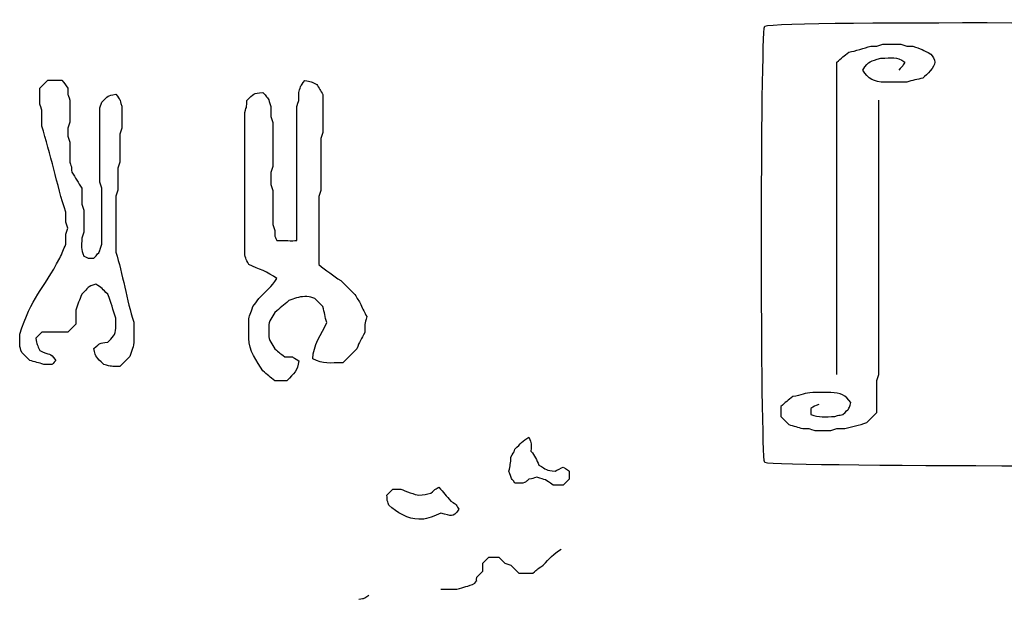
# Model space of a CAD drawing. Extents: x -149 to 150, y -212 to 234.
# Drawn here: x -5.97 to 35.72, y 72.91 to 97.42 of the extents above; entities that cross this region are included whole.
import ezdxf

# ---------------------------------------------------------------- set-up
doc = ezdxf.new("R2010")
doc.units = 0
doc.header["$MEASUREMENT"] = 0
doc.layers.add('EBENE_1', color=7, linetype='CONTINUOUS')

msp = doc.modelspace()

# ---------------------------------------------------------------- linework, layer by layer
at = {"layer": 'EBENE_1', "color": 250}
for points, knots in [([(50.0964, 97.2319), (47.3887, 97.2319), (26.2434, 97.4191), (25.5431, 97.1473), (25.5431, 97.1473), (25.3639, 96.6854), (25.3639, 79.1516), (25.543, 78.6899), (25.543, 78.6899), (26.046, 78.4946), (49.5936, 78.4946), (50.0964, 78.6899), (50.0964, 78.6899), (50.4647, 79.6385), (50.0964, 94.9294), (50.0964, 97.2319)], [0, 0, 0, 0, 0.2, 0.2, 0.2, 0.2, 0.4, 0.4, 0.4, 0.4, 0.6, 0.6, 0.6, 0.6, 1, 1, 1, 1]), ([(28.5911, 82.4152), (28.5911, 82.4152), (28.591, 95.6233), (28.591, 95.6233), (28.591, 95.6233), (28.7882, 95.8051), (28.9008, 95.8858), (29.0991, 96.0465), (29.0991, 96.0465), (29.3776, 96.0992), (29.7599, 96.2128), (30.0304, 96.3006), (30.0304, 96.3006), (30.0304, 96.3006), (30.2844, 96.3006), (30.2844, 96.3006), (30.2844, 96.3006), (30.2896, 96.3028), (30.5243, 96.3801), (30.5384, 96.3852), (30.5384, 96.3852), (30.5384, 96.3852), (30.8771, 96.3853), (30.8771, 96.3853), (30.8771, 96.3853), (30.8771, 96.3853), (31.3004, 96.3852), (31.3004, 96.3852), (31.3004, 96.3852), (31.3056, 96.3828), (31.5403, 96.3057), (31.5544, 96.3005), (31.5544, 96.3005), (31.5544, 96.3005), (31.8084, 96.3006), (31.8084, 96.3006), (31.8084, 96.3006), (32.1521, 96.1816), (32.2475, 96.1552), (32.5704, 95.9619), (32.5704, 95.9619), (32.6312, 95.867), (32.7398, 95.74), (32.7398, 95.6233), (32.7398, 95.6233), (32.7398, 95.4039), (32.3975, 95.1116), (32.2318, 94.9458), (32.2318, 94.9458), (31.9901, 94.9002), (31.783, 94.8506), (31.5544, 94.7765), (31.5544, 94.7765), (31.5544, 94.7765), (31.3004, 94.7766), (31.3004, 94.7766), (31.3004, 94.7766), (31.3004, 94.7766), (30.6231, 94.7765), (30.6231, 94.7765), (30.6231, 94.7765), (30.1769, 94.7765), (29.916, 94.926), (29.6918, 95.2846), (29.6918, 95.2846), (29.9643, 95.7202), (30.006, 95.6375), (30.4537, 95.7926), (30.4537, 95.7926), (30.9394, 95.7926), (31.0936, 95.8911), (31.4698, 95.6232), (31.4698, 95.6232), (31.3434, 95.4013), (31.407, 95.492), (31.2158, 95.2846)], [0, 0, 0, 0, 0.05, 0.05, 0.05, 0.05, 0.1, 0.1, 0.1, 0.1, 0.15, 0.15, 0.15, 0.15, 0.2, 0.2, 0.2, 0.2, 0.25, 0.25, 0.25, 0.25, 0.3, 0.3, 0.3, 0.3, 0.35, 0.35, 0.35, 0.35, 0.4, 0.4, 0.4, 0.4, 0.45, 0.45, 0.45, 0.45, 0.5, 0.5, 0.5, 0.5, 0.55, 0.55, 0.55, 0.55, 0.6, 0.6, 0.6, 0.6, 0.65, 0.65, 0.65, 0.65, 0.7, 0.7, 0.7, 0.7, 0.75, 0.75, 0.75, 0.75, 0.8, 0.8, 0.8, 0.8, 0.85, 0.85, 0.85, 0.85, 0.9, 0.9, 0.9, 0.9, 1, 1, 1, 1]), ([(-1.9034, 87.5867), (-1.9034, 87.5867), (-1.9033, 87.9254), (-1.9033, 87.9254), (-1.9033, 87.9254), (-1.9033, 87.9254), (-1.9033, 88.8567), (-1.9033, 88.8567), (-1.9033, 88.8567), (-1.9033, 88.8567), (-1.9033, 89.9575), (-1.9033, 89.9575), (-1.9033, 89.9575), (-1.9009, 89.9626), (-1.8237, 90.1972), (-1.8186, 90.2115), (-1.8186, 90.2115), (-1.8186, 90.2115), (-1.8186, 91.1428), (-1.8186, 91.1428), (-1.8186, 91.1428), (-1.8163, 91.148), (-1.7391, 91.3827), (-1.7339, 91.3968), (-1.7339, 91.3968), (-1.7339, 91.3968), (-1.7339, 92.5821), (-1.7339, 92.5821), (-1.7339, 92.5821), (-1.7316, 92.5872), (-1.6544, 92.8219), (-1.6493, 92.8361), (-1.6493, 92.8361), (-1.6493, 92.8361), (-1.6493, 93.7674), (-1.6493, 93.7674), (-1.6493, 93.7674), (-1.7681, 94.1108), (-1.686, 93.9795), (-1.9033, 94.2754), (-1.9033, 94.2754), (-2.2966, 94.1925), (-2.1911, 94.2181), (-2.496, 93.9367), (-2.496, 93.9367), (-2.5405, 93.8131), (-2.5806, 93.7436), (-2.5806, 93.5981), (-2.5806, 93.5981), (-2.5806, 93.5981), (-2.5807, 93.0901), (-2.5807, 93.0901), (-2.5807, 93.0901), (-2.5807, 93.0901), (-2.5806, 90.5502), (-2.5806, 90.5502), (-2.5806, 90.5502), (-2.5783, 90.545), (-2.501, 90.3103), (-2.4959, 90.2962), (-2.4959, 90.2962), (-2.4959, 90.2962), (-2.4959, 87.9255), (-2.4959, 87.9255), (-2.4959, 87.9255), (-2.6352, 87.523), (-2.524, 87.6773), (-2.8346, 87.3327), (-2.8346, 87.3327), (-3.1748, 87.3328), (-3.0022, 87.3182), (-3.2579, 87.4175), (-3.2579, 87.4175), (-3.3874, 87.7509), (-3.3426, 87.8042), (-3.3426, 88.1795), (-3.3426, 88.1795), (-3.3403, 88.1846), (-3.263, 88.4192), (-3.2579, 88.4335), (-3.2579, 88.4335), (-3.2579, 88.4335), (-3.2579, 88.8568), (-3.2579, 88.8568), (-3.2579, 88.8568), (-3.2579, 88.8568), (-3.2579, 89.3648), (-3.2579, 89.3648), (-3.2579, 89.3648), (-3.2603, 89.37), (-3.3376, 89.6047), (-3.3426, 89.6188), (-3.3426, 89.6188), (-3.3426, 89.6188), (-3.3426, 90.2962), (-3.3426, 90.2962), (-3.3426, 90.2962), (-3.4843, 90.5326), (-3.6129, 90.7393), (-3.7659, 90.9734), (-3.7659, 90.9734), (-3.7888, 91.2641), (-3.7628, 91.1261), (-3.8507, 91.3967), (-3.8507, 91.3967), (-3.8507, 91.3967), (-3.8507, 92.2434), (-3.8507, 92.2434), (-3.8507, 92.2434), (-3.8529, 92.2485), (-3.9302, 92.4833), (-3.9353, 92.4974), (-3.9353, 92.4974), (-3.9353, 92.4974), (-3.9353, 92.8361), (-3.9353, 92.8361), (-3.9353, 92.8361), (-3.933, 92.8413), (-3.8557, 93.0759), (-3.8506, 93.0902), (-3.8506, 93.0902), (-3.8506, 93.0902), (-3.8506, 93.5982), (-3.8506, 93.5982), (-3.8506, 93.5982), (-3.8506, 93.5982), (-3.8506, 93.6828), (-3.8506, 93.6828), (-3.8506, 93.6828), (-3.8506, 93.6828), (-3.8506, 94.0215), (-3.8506, 94.0215), (-3.8506, 94.0215), (-3.9475, 94.3205), (-3.928, 94.1966), (-3.9353, 94.5295), (-3.9353, 94.5295), (-4.0378, 94.6897), (-4.0655, 94.7147), (-4.1893, 94.8681), (-4.1893, 94.8681), (-4.1893, 94.8681), (-4.7819, 94.8682), (-4.7819, 94.8682), (-4.7819, 94.8682), (-4.7819, 94.8682), (-5.1207, 94.5294), (-5.1207, 94.5294), (-5.1207, 94.5294), (-5.1207, 94.5294), (-5.1206, 93.8521), (-5.1206, 93.8521), (-5.1206, 93.8521), (-5.1184, 93.8469), (-5.041, 93.6123), (-5.0359, 93.5981), (-5.0359, 93.5981), (-5.0359, 93.5981), (-5.036, 92.9207), (-5.036, 92.9207), (-5.036, 92.9207), (-4.6585, 91.7568), (-4.3962, 90.4407), (-4.0199, 89.2802), (-4.0199, 89.2802), (-4.0199, 89.2802), (-4.0199, 88.8568), (-4.0199, 88.8568), (-4.0199, 88.8568), (-4.0176, 88.8517), (-3.9404, 88.617), (-3.9353, 88.6028), (-3.9353, 88.6028), (-3.9376, 88.5977), (-4.0148, 88.3629), (-4.0199, 88.3488), (-4.0199, 88.3488), (-4.0199, 88.3488), (-4.0199, 87.9255), (-4.0199, 87.9255), (-4.0199, 87.9255), (-4.102, 87.7208), (-4.1807, 87.5332), (-4.2739, 87.3327), (-4.2739, 87.3327), (-4.9891, 85.996), (-5.4595, 85.6817), (-5.9674, 84.1155), (-5.9674, 84.1155), (-5.9674, 84.1155), (-5.9673, 83.8615), (-5.9673, 83.8615), (-5.9673, 83.8615), (-5.9673, 83.8615), (-5.9673, 83.6922), (-5.9673, 83.6922), (-5.9673, 83.6922), (-5.9673, 83.5448), (-5.9245, 83.4798), (-5.8826, 83.3535), (-5.8826, 83.3535), (-5.8826, 83.3535), (-5.5439, 83.0147), (-5.5439, 83.0147), (-5.5439, 83.0147), (-5.3332, 82.9464), (-5.1619, 82.9138), (-4.9513, 82.8455), (-4.9513, 82.8455), (-4.5073, 82.8454), (-4.6571, 82.7657), (-4.4433, 83.0148), (-4.4433, 83.0148), (-4.7155, 83.4157), (-4.6553, 83.1695), (-5.1206, 83.4382), (-5.1206, 83.4382), (-5.227, 83.667), (-5.2407, 83.6854), (-5.2899, 83.9462), (-5.2899, 83.9462), (-5.2899, 83.9462), (-5.036, 84.2002), (-5.036, 84.2002), (-5.036, 84.2002), (-5.036, 84.2002), (-3.9353, 84.2001), (-3.9353, 84.2001), (-3.9353, 84.2001), (-3.9353, 84.2001), (-3.5966, 84.5388), (-3.5966, 84.5388), (-3.5966, 84.5388), (-3.5966, 84.5388), (-3.5967, 85.1315), (-3.5967, 85.1315), (-3.5967, 85.1315), (-3.5131, 85.3729), (-3.4373, 85.5727), (-3.3426, 85.8087), (-3.3426, 85.8087), (-3.0451, 86.1063), (-3.1233, 86.1248), (-2.7499, 86.2321), (-2.7499, 86.2321), (-2.4869, 86.0713), (-2.4743, 86.0411), (-2.2419, 85.8088), (-2.2419, 85.8088), (-2.0901, 85.4301), (-2.0257, 85.1702), (-1.9033, 84.7928), (-1.9033, 84.7928), (-1.9033, 84.7928), (-1.9033, 84.5388), (-1.9033, 84.5388), (-1.9033, 84.5388), (-1.9033, 84.5388), (-1.9033, 84.3695), (-1.9033, 84.3695), (-1.9033, 84.3695), (-1.9033, 84.0981), (-2.0605, 83.9733), (-2.2419, 83.7767), (-2.2419, 83.7767), (-2.6241, 83.7475), (-2.5336, 83.7603), (-2.8346, 83.5228), (-2.8346, 83.5228), (-2.7447, 83.0965), (-2.7309, 83.1723), (-2.4114, 82.8454), (-2.4114, 82.8454), (-2.0765, 82.7368), (-2.1027, 82.7607), (-1.7339, 82.7608), (-1.7339, 82.7608), (-1.7339, 82.7608), (-1.3106, 83.1842), (-1.3106, 83.1842), (-1.3106, 83.1842), (-1.2323, 83.4102), (-1.1413, 83.6005), (-1.1413, 83.8615), (-1.1413, 83.8615), (-1.1413, 83.8615), (-1.1413, 84.2848), (-1.1413, 84.2848), (-1.1413, 84.2848), (-1.1413, 84.2848), (-1.1413, 84.6235), (-1.1413, 84.6235), (-1.1413, 84.6235), (-1.4383, 85.5396), (-1.6157, 86.7), (-1.9034, 87.5867)], [0, 0, 0, 0, 0.0133333, 0.0133333, 0.0133333, 0.0133333, 0.0266667, 0.0266667, 0.0266667, 0.0266667, 0.04, 0.04, 0.04, 0.04, 0.0533333, 0.0533333, 0.0533333, 0.0533333, 0.0666667, 0.0666667, 0.0666667, 0.0666667, 0.08, 0.08, 0.08, 0.08, 0.0933333, 0.0933333, 0.0933333, 0.0933333, 0.1066667, 0.1066667, 0.1066667, 0.1066667, 0.12, 0.12, 0.12, 0.12, 0.1333333, 0.1333333, 0.1333333, 0.1333333, 0.1466667, 0.1466667, 0.1466667, 0.1466667, 0.16, 0.16, 0.16, 0.16, 0.1733333, 0.1733333, 0.1733333, 0.1733333, 0.1866667, 0.1866667, 0.1866667, 0.1866667, 0.2, 0.2, 0.2, 0.2, 0.2133333, 0.2133333, 0.2133333, 0.2133333, 0.2266667, 0.2266667, 0.2266667, 0.2266667, 0.24, 0.24, 0.24, 0.24, 0.2533333, 0.2533333, 0.2533333, 0.2533333, 0.2666667, 0.2666667, 0.2666667, 0.2666667, 0.28, 0.28, 0.28, 0.28, 0.2933333, 0.2933333, 0.2933333, 0.2933333, 0.3066667, 0.3066667, 0.3066667, 0.3066667, 0.32, 0.32, 0.32, 0.32, 0.3333333, 0.3333333, 0.3333333, 0.3333333, 0.3466667, 0.3466667, 0.3466667, 0.3466667, 0.36, 0.36, 0.36, 0.36, 0.3733333, 0.3733333, 0.3733333, 0.3733333, 0.3866667, 0.3866667, 0.3866667, 0.3866667, 0.4, 0.4, 0.4, 0.4, 0.4133333, 0.4133333, 0.4133333, 0.4133333, 0.4266667, 0.4266667, 0.4266667, 0.4266667, 0.44, 0.44, 0.44, 0.44, 0.4533333, 0.4533333, 0.4533333, 0.4533333, 0.4666667, 0.4666667, 0.4666667, 0.4666667, 0.48, 0.48, 0.48, 0.48, 0.4933333, 0.4933333, 0.4933333, 0.4933333, 0.5066667, 0.5066667, 0.5066667, 0.5066667, 0.52, 0.52, 0.52, 0.52, 0.5333333, 0.5333333, 0.5333333, 0.5333333, 0.5466667, 0.5466667, 0.5466667, 0.5466667, 0.56, 0.56, 0.56, 0.56, 0.5733333, 0.5733333, 0.5733333, 0.5733333, 0.5866667, 0.5866667, 0.5866667, 0.5866667, 0.6, 0.6, 0.6, 0.6, 0.6133333, 0.6133333, 0.6133333, 0.6133333, 0.6266667, 0.6266667, 0.6266667, 0.6266667, 0.64, 0.64, 0.64, 0.64, 0.6533333, 0.6533333, 0.6533333, 0.6533333, 0.6666667, 0.6666667, 0.6666667, 0.6666667, 0.68, 0.68, 0.68, 0.68, 0.6933333, 0.6933333, 0.6933333, 0.6933333, 0.7066667, 0.7066667, 0.7066667, 0.7066667, 0.72, 0.72, 0.72, 0.72, 0.7333333, 0.7333333, 0.7333333, 0.7333333, 0.7466667, 0.7466667, 0.7466667, 0.7466667, 0.76, 0.76, 0.76, 0.76, 0.7733333, 0.7733333, 0.7733333, 0.7733333, 0.7866667, 0.7866667, 0.7866667, 0.7866667, 0.8, 0.8, 0.8, 0.8, 0.8133333, 0.8133333, 0.8133333, 0.8133333, 0.8266667, 0.8266667, 0.8266667, 0.8266667, 0.84, 0.84, 0.84, 0.84, 0.8533333, 0.8533333, 0.8533333, 0.8533333, 0.8666667, 0.8666667, 0.8666667, 0.8666667, 0.88, 0.88, 0.88, 0.88, 0.8933333, 0.8933333, 0.8933333, 0.8933333, 0.9066667, 0.9066667, 0.9066667, 0.9066667, 0.92, 0.92, 0.92, 0.92, 0.9333333, 0.9333333, 0.9333333, 0.9333333, 0.9466667, 0.9466667, 0.9466667, 0.9466667, 0.96, 0.96, 0.96, 0.96, 0.9733333, 0.9733333, 0.9733333, 0.9733333, 1, 1, 1, 1]), ([(8.7152, 84.8633), (8.6152, 85.0367), (8.544, 85.1934), (8.4613, 85.3714), (8.4613, 85.3714), (8.3761, 85.5337), (8.3091, 85.639), (8.2073, 85.7948), (8.2073, 85.7948), (8.2073, 85.7948), (7.6145, 86.3873), (7.6145, 86.3873), (7.6145, 86.3873), (7.2859, 86.6023), (6.9979, 86.8095), (6.6832, 87.0648), (6.6832, 87.0648), (6.6832, 87.0648), (6.6833, 89.9433), (6.6833, 89.9433), (6.6833, 89.9433), (6.6856, 89.9485), (6.7628, 90.1832), (6.7679, 90.1973), (6.7679, 90.1973), (6.7679, 90.1973), (6.7679, 92.3988), (6.7679, 92.3988), (6.7679, 92.3988), (6.7703, 92.4039), (6.8475, 92.6386), (6.8525, 92.6528), (6.8525, 92.6528), (6.8525, 92.6528), (6.8525, 94.2613), (6.8525, 94.2613), (6.8525, 94.2613), (6.7659, 94.4084), (6.6863, 94.5383), (6.5986, 94.6848), (6.5986, 94.6848), (6.3698, 94.7912), (6.3513, 94.8048), (6.0906, 94.854), (6.0906, 94.854), (5.8733, 94.5581), (5.9554, 94.6894), (5.8366, 94.3461), (5.8366, 94.3461), (5.8366, 94.3461), (5.8366, 94.0074), (5.8366, 94.0074), (5.8366, 94.0074), (5.8343, 94.0023), (5.757, 93.7676), (5.7519, 93.7534), (5.7519, 93.7534), (5.7519, 93.7534), (5.7519, 88.0808), (5.7519, 88.0808), (5.7519, 88.0808), (5.556, 88.0681), (5.2032, 88.0807), (4.9053, 88.0808), (4.9053, 88.0808), (4.798, 88.3511), (4.8281, 88.1615), (4.8205, 88.5041), (4.8205, 88.5041), (4.8183, 88.5092), (4.741, 88.7439), (4.7359, 88.7581), (4.7359, 88.7581), (4.7359, 88.7581), (4.7359, 90.1974), (4.7359, 90.1974), (4.7359, 90.1974), (4.7336, 90.2026), (4.6564, 90.4372), (4.6513, 90.4514), (4.6513, 90.4514), (4.6513, 90.4514), (4.6513, 90.9594), (4.6513, 90.9594), (4.6513, 90.9594), (4.6536, 90.9646), (4.7308, 91.1993), (4.7359, 91.2134), (4.7359, 91.2134), (4.7359, 91.2134), (4.7359, 91.8907), (4.7359, 91.8907), (4.7359, 91.8907), (4.7359, 91.8907), (4.7358, 92.4833), (4.7358, 92.4833), (4.7358, 92.4833), (4.7358, 92.4833), (4.7359, 93.076), (4.7359, 93.076), (4.7359, 93.076), (4.7335, 93.0811), (4.6564, 93.3158), (4.6513, 93.33), (4.6513, 93.33), (4.6513, 93.33), (4.6513, 93.7533), (4.6513, 93.7533), (4.6513, 93.7533), (4.512, 94.1559), (4.6232, 94.0015), (4.3126, 94.3461), (4.3126, 94.3461), (3.8953, 94.314), (3.9469, 94.2951), (3.6353, 94.0074), (3.6353, 94.0074), (3.628, 93.6745), (3.6474, 93.7983), (3.5506, 93.4994), (3.5506, 93.4994), (3.5506, 93.4994), (3.5505, 93.1608), (3.5505, 93.1608), (3.5505, 93.1608), (3.5505, 93.1608), (3.5506, 87.6573), (3.5506, 87.6573), (3.5506, 87.6573), (3.5506, 87.358), (3.606, 87.3098), (3.7199, 87.0647), (3.7199, 87.0647), (4.1352, 86.8716), (4.5261, 86.7712), (4.9053, 86.4721), (4.9053, 86.4721), (4.7005, 86.1373), (4.4372, 85.9194), (4.1433, 85.6254), (4.1433, 85.6254), (4.0407, 85.4652), (4.013, 85.44), (3.8892, 85.2867), (3.8892, 85.2867), (3.8312, 85.0109), (3.7199, 84.9091), (3.7199, 84.6941), (3.7199, 84.6941), (3.7199, 84.6941), (3.7199, 83.9321), (3.7199, 83.9321), (3.7199, 83.9321), (3.7199, 83.4518), (4.0619, 82.9606), (4.3126, 82.5773), (4.3126, 82.5773), (4.5097, 82.3955), (4.6223, 82.3148), (4.8205, 82.154), (4.8205, 82.154), (4.8205, 82.154), (5.3285, 82.1541), (5.3285, 82.1541), (5.3285, 82.1541), (5.6403, 82.4728), (5.7938, 82.5677), (5.8365, 83.0007), (5.8365, 83.0007), (5.4801, 83.2064), (5.6684, 83.1607), (5.2439, 83.1701), (5.2439, 83.1701), (5.0375, 83.308), (5.0189, 83.3257), (4.8206, 83.5087), (4.8206, 83.5087), (4.707, 83.6984), (4.5665, 83.8638), (4.5666, 84.1014), (4.5666, 84.1014), (4.5666, 84.1014), (4.5666, 84.4401), (4.5666, 84.4401), (4.5666, 84.4401), (4.5666, 84.6777), (4.707, 84.8432), (4.8206, 85.0327), (4.8206, 85.0327), (5.0452, 85.24), (5.1887, 85.3333), (5.4133, 85.5407), (5.4133, 85.5407), (5.6393, 85.6189), (5.8296, 85.71), (6.0906, 85.71), (6.0906, 85.71), (6.0906, 85.71), (6.1753, 85.71), (6.1753, 85.71), (6.1753, 85.71), (6.3226, 85.71), (6.3876, 85.6672), (6.5139, 85.6254), (6.5139, 85.6254), (6.5139, 85.6254), (6.8526, 85.2868), (6.8526, 85.2868), (6.8526, 85.2868), (6.9378, 85.0237), (6.9367, 84.8724), (7.0219, 84.6093), (7.0219, 84.6093), (6.7995, 84.1311), (6.4415, 83.6472), (6.4292, 83.0853), (6.4292, 83.0853), (6.8811, 82.8246), (7.1508, 82.916), (7.6993, 82.9161), (7.6993, 82.9161), (7.6993, 82.9161), (8.2919, 83.5088), (8.2919, 83.5088), (8.2919, 83.5088), (8.3997, 83.7774), (8.48, 83.9348), (8.6306, 84.186), (8.6306, 84.186), (8.6305, 84.5547), (8.6067, 84.5287), (8.7152, 84.8633)], [0, 0, 0, 0, 0.0169492, 0.0169492, 0.0169492, 0.0169492, 0.0338983, 0.0338983, 0.0338983, 0.0338983, 0.0508475, 0.0508475, 0.0508475, 0.0508475, 0.0677966, 0.0677966, 0.0677966, 0.0677966, 0.0847458, 0.0847458, 0.0847458, 0.0847458, 0.1016949, 0.1016949, 0.1016949, 0.1016949, 0.1186441, 0.1186441, 0.1186441, 0.1186441, 0.1355932, 0.1355932, 0.1355932, 0.1355932, 0.1525424, 0.1525424, 0.1525424, 0.1525424, 0.1694915, 0.1694915, 0.1694915, 0.1694915, 0.1864407, 0.1864407, 0.1864407, 0.1864407, 0.2033898, 0.2033898, 0.2033898, 0.2033898, 0.220339, 0.220339, 0.220339, 0.220339, 0.2372881, 0.2372881, 0.2372881, 0.2372881, 0.2542373, 0.2542373, 0.2542373, 0.2542373, 0.2711864, 0.2711864, 0.2711864, 0.2711864, 0.2881356, 0.2881356, 0.2881356, 0.2881356, 0.3050847, 0.3050847, 0.3050847, 0.3050847, 0.3220339, 0.3220339, 0.3220339, 0.3220339, 0.3389831, 0.3389831, 0.3389831, 0.3389831, 0.3559322, 0.3559322, 0.3559322, 0.3559322, 0.3728814, 0.3728814, 0.3728814, 0.3728814, 0.3898305, 0.3898305, 0.3898305, 0.3898305, 0.4067797, 0.4067797, 0.4067797, 0.4067797, 0.4237288, 0.4237288, 0.4237288, 0.4237288, 0.440678, 0.440678, 0.440678, 0.440678, 0.4576271, 0.4576271, 0.4576271, 0.4576271, 0.4745763, 0.4745763, 0.4745763, 0.4745763, 0.4915254, 0.4915254, 0.4915254, 0.4915254, 0.5084746, 0.5084746, 0.5084746, 0.5084746, 0.5254237, 0.5254237, 0.5254237, 0.5254237, 0.5423729, 0.5423729, 0.5423729, 0.5423729, 0.559322, 0.559322, 0.559322, 0.559322, 0.5762712, 0.5762712, 0.5762712, 0.5762712, 0.5932203, 0.5932203, 0.5932203, 0.5932203, 0.6101695, 0.6101695, 0.6101695, 0.6101695, 0.6271186, 0.6271186, 0.6271186, 0.6271186, 0.6440678, 0.6440678, 0.6440678, 0.6440678, 0.6610169, 0.6610169, 0.6610169, 0.6610169, 0.6779661, 0.6779661, 0.6779661, 0.6779661, 0.6949153, 0.6949153, 0.6949153, 0.6949153, 0.7118644, 0.7118644, 0.7118644, 0.7118644, 0.7288136, 0.7288136, 0.7288136, 0.7288136, 0.7457627, 0.7457627, 0.7457627, 0.7457627, 0.7627119, 0.7627119, 0.7627119, 0.7627119, 0.779661, 0.779661, 0.779661, 0.779661, 0.7966102, 0.7966102, 0.7966102, 0.7966102, 0.8135593, 0.8135593, 0.8135593, 0.8135593, 0.8305085, 0.8305085, 0.8305085, 0.8305085, 0.8474576, 0.8474576, 0.8474576, 0.8474576, 0.8644068, 0.8644068, 0.8644068, 0.8644068, 0.8813559, 0.8813559, 0.8813559, 0.8813559, 0.8983051, 0.8983051, 0.8983051, 0.8983051, 0.9152542, 0.9152542, 0.9152542, 0.9152542, 0.9322034, 0.9322034, 0.9322034, 0.9322034, 0.9491525, 0.9491525, 0.9491525, 0.9491525, 0.9661017, 0.9661017, 0.9661017, 0.9661017, 1, 1, 1, 1]), ([(27.8291, 81.1453), (27.6529, 81.0818), (27.6469, 81.076), (27.4904, 80.9759), (27.4904, 80.9759), (27.4904, 80.9759), (27.4904, 80.7218), (27.4904, 80.7218), (27.4904, 80.7218), (27.8407, 80.5858), (28.1059, 80.6372), (28.5064, 80.6373), (28.5064, 80.6373), (28.7145, 80.7121), (28.6516, 80.6845), (28.8451, 80.7218), (28.8451, 80.7218), (29.1396, 81.023), (29.0797, 80.868), (29.1838, 81.2299), (29.1838, 81.2299), (28.9799, 81.5375), (28.7413, 81.6532), (28.3371, 81.6533), (28.3371, 81.6533), (28.3371, 81.6533), (27.5751, 81.6533), (27.5751, 81.6533), (27.5751, 81.6533), (27.2211, 81.6533), (27.12, 81.514), (26.7284, 81.4839), (26.7284, 81.4839), (26.5301, 81.3231), (26.4175, 81.2425), (26.2204, 81.0606), (26.2204, 81.0606), (26.2204, 81.0606), (26.2204, 80.6373), (26.2204, 80.6373), (26.2204, 80.6373), (26.2204, 80.6373), (26.5591, 80.2985), (26.5591, 80.2985), (26.5591, 80.2985), (26.7698, 80.2302), (26.941, 80.1976), (27.1518, 80.1293), (27.1518, 80.1293), (27.1518, 80.1293), (27.4058, 80.1292), (27.4058, 80.1292), (27.4058, 80.1292), (27.4109, 80.1269), (27.6456, 80.0497), (27.6598, 80.0446), (27.6598, 80.0446), (27.6598, 80.0446), (27.9138, 80.0446), (27.9138, 80.0446), (27.9138, 80.0446), (27.9138, 80.0446), (28.3371, 80.0445), (28.3371, 80.0445), (28.3371, 80.0445), (28.3422, 80.0469), (28.5769, 80.1241), (28.5911, 80.1293), (28.5911, 80.1293), (28.5911, 80.1293), (28.9298, 80.1292), (28.9298, 80.1292), (28.9298, 80.1292), (29.2472, 80.2322), (29.5252, 80.267), (29.8611, 80.3832), (29.8611, 80.3832), (29.8611, 80.3832), (30.2844, 80.8065), (30.2844, 80.8065), (30.2844, 80.8065), (30.2844, 80.8065), (30.2844, 82.1612), (30.2844, 82.1612), (30.2844, 82.1612), (30.2868, 82.1663), (30.364, 82.401), (30.3691, 82.4152), (30.3691, 82.4152), (30.3691, 82.4152), (30.3691, 94.0146), (30.3691, 94.0146)], [0, 0, 0, 0, 0.0416667, 0.0416667, 0.0416667, 0.0416667, 0.0833333, 0.0833333, 0.0833333, 0.0833333, 0.125, 0.125, 0.125, 0.125, 0.1666667, 0.1666667, 0.1666667, 0.1666667, 0.2083333, 0.2083333, 0.2083333, 0.2083333, 0.25, 0.25, 0.25, 0.25, 0.2916667, 0.2916667, 0.2916667, 0.2916667, 0.3333333, 0.3333333, 0.3333333, 0.3333333, 0.375, 0.375, 0.375, 0.375, 0.4166667, 0.4166667, 0.4166667, 0.4166667, 0.4583333, 0.4583333, 0.4583333, 0.4583333, 0.5, 0.5, 0.5, 0.5, 0.5416667, 0.5416667, 0.5416667, 0.5416667, 0.5833333, 0.5833333, 0.5833333, 0.5833333, 0.625, 0.625, 0.625, 0.625, 0.6666667, 0.6666667, 0.6666667, 0.6666667, 0.7083333, 0.7083333, 0.7083333, 0.7083333, 0.75, 0.75, 0.75, 0.75, 0.7916667, 0.7916667, 0.7916667, 0.7916667, 0.8333333, 0.8333333, 0.8333333, 0.8333333, 0.875, 0.875, 0.875, 0.875, 0.9166667, 0.9166667, 0.9166667, 0.9166667, 1, 1, 1, 1]), ([(17.0128, 78.4992), (16.9587, 78.4684), (16.7326, 78.3606), (16.6741, 78.3298), (16.6741, 78.3298), (16.2927, 78.3592), (16.3101, 78.3963), (15.9967, 78.5839), (15.9967, 78.5839), (15.8997, 78.8093), (15.8212, 78.9701), (15.6581, 79.1765), (15.6581, 79.1765), (15.6581, 79.5341), (15.6941, 79.4584), (15.5734, 79.7691), (15.5734, 79.7691), (15.288, 79.5946), (15.2292, 79.5096), (14.9808, 79.2611), (14.9808, 79.2611), (14.9146, 79.0776), (14.9059, 79.0826), (14.8114, 78.9225), (14.8114, 78.9225), (14.8057, 78.6587), (14.7718, 78.5683), (14.7268, 78.3299), (14.7268, 78.3299), (14.8456, 77.9866), (14.7634, 78.1179), (14.9808, 77.8218), (14.9808, 77.8218), (14.9808, 77.8218), (15.3194, 77.8219), (15.3194, 77.8219), (15.3194, 77.8219), (15.5267, 77.9162), (15.4017, 77.8555), (15.5734, 77.9912), (15.5734, 77.9912), (15.7553, 78.0294), (15.719, 78.0118), (15.9121, 78.0758), (15.9121, 78.0758), (16.288, 77.9513), (16.2577, 77.9993), (16.5894, 77.7371), (16.5894, 77.7371), (16.5894, 77.7371), (17.0128, 77.7372), (17.0128, 77.7372), (17.0128, 77.7372), (17.0128, 77.7372), (17.2667, 77.9911), (17.2667, 77.9911), (17.2667, 77.9911), (17.2577, 78.4084), (17.3602, 78.293), (17.0128, 78.4992)], [0, 0, 0, 0, 0.0625, 0.0625, 0.0625, 0.0625, 0.125, 0.125, 0.125, 0.125, 0.1875, 0.1875, 0.1875, 0.1875, 0.25, 0.25, 0.25, 0.25, 0.3125, 0.3125, 0.3125, 0.3125, 0.375, 0.375, 0.375, 0.375, 0.4375, 0.4375, 0.4375, 0.4375, 0.5, 0.5, 0.5, 0.5, 0.5625, 0.5625, 0.5625, 0.5625, 0.625, 0.625, 0.625, 0.625, 0.6875, 0.6875, 0.6875, 0.6875, 0.75, 0.75, 0.75, 0.75, 0.8125, 0.8125, 0.8125, 0.8125, 0.875, 0.875, 0.875, 0.875, 1, 1, 1, 1]), ([(12.2714, 77.0599), (12.0641, 77.2845), (11.9708, 77.4278), (11.7634, 77.6525), (11.7634, 77.6525), (11.5416, 77.5261), (11.6322, 77.5898), (11.4247, 77.3986), (11.4247, 77.3986), (11.2371, 77.3631), (11.1198, 77.3139), (10.9167, 77.3138), (10.9167, 77.3138), (10.7745, 77.3138), (10.3282, 77.5079), (10.1548, 77.5678), (10.1548, 77.5678), (10.1548, 77.5678), (9.8161, 77.5679), (9.8161, 77.5679), (9.8161, 77.5679), (9.8161, 77.5679), (9.5621, 77.3138), (9.5621, 77.3138), (9.5621, 77.3138), (9.5848, 77.0231), (9.559, 77.1612), (9.6468, 76.8905), (9.6468, 76.8905), (9.9834, 76.5797), (10.4565, 76.2979), (10.9168, 76.2979), (10.9168, 76.2979), (10.9168, 76.2979), (11.0014, 76.2978), (11.0014, 76.2978), (11.0014, 76.2978), (11.3257, 76.2979), (11.5713, 76.4409), (11.8481, 76.5518), (11.8481, 76.5518), (12.3221, 76.4622), (12.3289, 76.307), (12.61, 76.7211), (12.61, 76.7211), (12.424, 77.0054), (12.5629, 76.8661), (12.2714, 77.0599)], [0, 0, 0, 0, 0.0769231, 0.0769231, 0.0769231, 0.0769231, 0.1538462, 0.1538462, 0.1538462, 0.1538462, 0.2307692, 0.2307692, 0.2307692, 0.2307692, 0.3076923, 0.3076923, 0.3076923, 0.3076923, 0.3846154, 0.3846154, 0.3846154, 0.3846154, 0.4615385, 0.4615385, 0.4615385, 0.4615385, 0.5384615, 0.5384615, 0.5384615, 0.5384615, 0.6153846, 0.6153846, 0.6153846, 0.6153846, 0.6923077, 0.6923077, 0.6923077, 0.6923077, 0.7692308, 0.7692308, 0.7692308, 0.7692308, 0.8461538, 0.8461538, 0.8461538, 0.8461538, 1, 1, 1, 1]), ([(11.8481, 73.3346), (11.8481, 73.3346), (12.5254, 73.3346), (12.5254, 73.3346), (12.5254, 73.3346), (12.8328, 73.4342), (12.9815, 73.4463), (13.2873, 73.5886), (13.2873, 73.5886), (13.4179, 73.8279), (13.304, 73.5177), (13.3721, 73.8426), (13.3721, 73.8426), (13.3721, 73.8426), (13.6261, 74.0965), (13.6261, 74.0965), (13.6261, 74.0965), (13.6261, 74.0965), (13.626, 74.4351), (13.626, 74.4351), (13.626, 74.4351), (13.626, 74.4351), (13.8801, 74.6891), (13.8801, 74.6891), (13.8801, 74.6891), (13.8801, 74.6891), (14.3034, 74.6892), (14.3034, 74.6892), (14.3034, 74.6892), (14.3034, 74.6892), (14.5574, 74.4351), (14.5574, 74.4351), (14.5574, 74.4351), (14.5625, 74.4329), (14.7972, 74.3557), (14.8114, 74.3506), (14.8114, 74.3506), (14.8114, 74.3506), (15.1501, 74.0119), (15.1501, 74.0119), (15.1501, 74.0119), (15.1501, 74.0119), (15.7428, 74.0119), (15.7428, 74.0119), (15.7428, 74.0119), (15.9417, 74.1951), (15.9607, 74.2117), (16.1661, 74.3505), (16.1661, 74.3505), (16.4453, 74.6297), (16.6081, 74.8321), (16.9281, 75.0278)], [0, 0, 0, 0, 0.0714286, 0.0714286, 0.0714286, 0.0714286, 0.1428571, 0.1428571, 0.1428571, 0.1428571, 0.2142857, 0.2142857, 0.2142857, 0.2142857, 0.2857143, 0.2857143, 0.2857143, 0.2857143, 0.3571429, 0.3571429, 0.3571429, 0.3571429, 0.4285714, 0.4285714, 0.4285714, 0.4285714, 0.5, 0.5, 0.5, 0.5, 0.5714286, 0.5714286, 0.5714286, 0.5714286, 0.6428571, 0.6428571, 0.6428571, 0.6428571, 0.7142857, 0.7142857, 0.7142857, 0.7142857, 0.7857143, 0.7857143, 0.7857143, 0.7857143, 0.8571429, 0.8571429, 0.8571429, 0.8571429, 1, 1, 1, 1])]:
    msp.add_open_spline(points, degree=3, knots=knots, dxfattribs=at)
msp.add_open_spline([(8.3768, 72.9111), (8.658, 72.9656), (8.549, 72.9324), (8.8001, 73.0806)], degree=3, dxfattribs=at)

doc.saveas('drawing.dxf')
